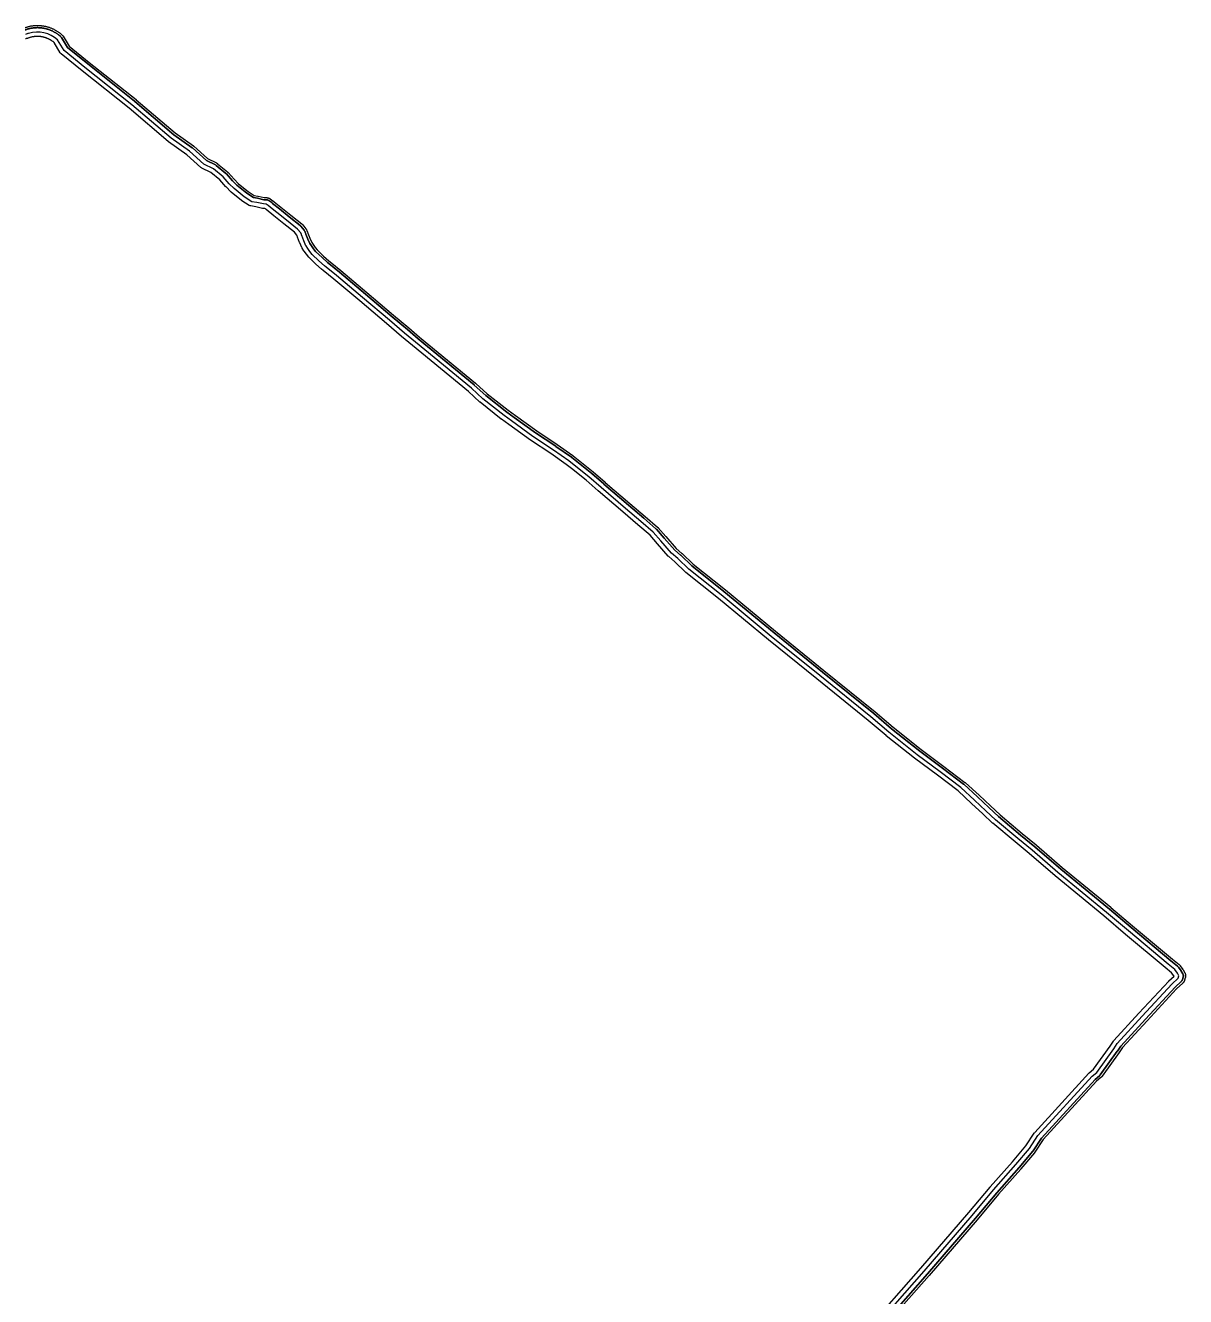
# Model space of a CAD drawing. Header units: inches. Extents: x 87993 to 113012, y 435073 to 454214.
# Drawn here: x 107211 to 108260, y 441692 to 442840 of the extents above; entities that cross this region are included whole.
import ezdxf

# ---------------------------------------------------------------- set-up
doc = ezdxf.new("R2010")
doc.units = ezdxf.units.IN
doc.header["$MEASUREMENT"] = 0
for name, color, linetype, true_color in [('As_waterkering_PLSA', 7, 'Continuous', 0x58e833), ('Beschermingszone_PLSA', 7, 'Continuous', 0xa8e862), ('Kernzone_PLSA', 7, 'Continuous', 0x4ce81c)]:
    doc.layers.add(name, color=color, linetype=linetype, true_color=true_color)

msp = doc.modelspace()

# ---------------------------------------------------------------- linework, layer by layer
at = {"layer": 'As_waterkering_PLSA'}
msp.add_lwpolyline([(107731.4, 442422.7), (107720.5, 442432.2), (107707.2, 442442.8), (107702.4, 442446.6), (107688.4, 442456.5), (107669.9, 442468.8), (107650.5, 442482.8), (107643.8, 442487.6), (107624.7, 442502.8), (107614.3, 442512.3), (107563.6, 442554), (107553.8, 442562.2), (107540.1, 442573.8), (107515.9, 442594.2), (107492.3, 442614.1), (107482.9, 442621.8), (107481.5, 442622.9), (107476.5, 442627.4), (107470.3, 442633.3), (107468.3, 442635.9), (107466.3, 442638.7), (107464.8, 442641), (107464.7, 442641.1), (107462.7, 442645.5), (107460.9, 442650.2), (107460.8, 442650.5), (107460.6, 442651.1), (107460, 442652.6), (107457.1, 442656.2), (107447.2, 442664.1), (107438.3, 442671.2), (107431.1, 442676.9), (107431.4, 442676.8), (107428.9, 442678.6), (107426.3, 442678.8), (107420.2, 442680.1), (107415.7, 442680.9), (107408.9, 442685.2), (107399.8, 442692.7), (107395.3, 442697.1), (107389.8, 442703.3), (107381.1, 442710.6), (107372.4, 442714.9), (107359.5, 442726.4), (107342.9, 442738.3), (107307.4, 442768.4), (107264.9, 442802.2), (107246.2, 442817.5), (107240.3, 442827.2, 0.260178), (107214.1, 442833, -0.04113), (107211.2, 442832.1)], format="xyb", dxfattribs=at)
for points in [[(108253.8, 441981.3), (108252.4, 441983.7), (108250.1, 441987), (108244, 441991.9), (108208.1, 442021.9), (108188.4, 442038.6), (108144.4, 442074.7), (108121, 442095), (108108.1, 442105.4), (108088.1, 442122.3), (108079.3, 442130.6), (108069.1, 442140.2), (108056.7, 442151.4), (108037.8, 442165.8), (108017.2, 442181.2), (107991.6, 442201.4), (107975.4, 442215.3), (107929.1, 442252.7), (107885.3, 442288.1), (107840, 442325.5), (107810.7, 442348.9), (107800.8, 442358.5), (107795.2, 442363.2), (107785.6, 442374.3), (107778.5, 442382.3), (107767.4, 442391.8), (107753.6, 442403.6), (107731.4, 442422.7)], [(107973.3, 441657.4), (108023.6, 441714.6), (108067, 441764.9), (108086.2, 441787.9), (108106.3, 441810.8), (108118.6, 441825.4), (108126.3, 441837.1), (108175.2, 441890.7), (108179.5, 441894.1), (108194.8, 441915.5), (108197.9, 441920.2), (108220.5, 441944.9), (108247.4, 441973.8), (108253.1, 441979.1), (108253.8, 441981.3)]]:
    msp.add_lwpolyline(points, dxfattribs=at)
at = {"layer": 'Beschermingszone_PLSA'}
for points in [[(107210.9, 442838.3), (107211.2, 442838.3), (107211.4, 442838.4), (107211.7, 442838.5), (107212, 442838.6), (107212, 442838.6), (107212.3, 442838.7), (107212.4, 442838.7), (107212.9, 442838.9), (107213.4, 442839), (107214, 442839.2), (107214.5, 442839.3), (107215.1, 442839.4), (107215.6, 442839.5), (107216.2, 442839.7), (107216.8, 442839.7), (107217.3, 442839.8), (107217.9, 442839.9), (107218.5, 442840), (107219, 442840), (107219.6, 442840.1), (107220.2, 442840.1), (107220.7, 442840.1), (107221.3, 442840.1), (107221.9, 442840.2), (107222.4, 442840.2), (107223, 442840.1), (107223.6, 442840.1), (107224.1, 442840.1), (107224.7, 442840), (107225.3, 442840), (107225.8, 442839.9), (107226.4, 442839.9), (107227, 442839.8), (107227.5, 442839.7), (107228.1, 442839.6), (107228.1, 442839.6), (107228.7, 442839.5), (107229.2, 442839.4), (107229.8, 442839.2), (107230.3, 442839.1), (107230.9, 442839), (107231.4, 442838.8), (107232, 442838.6), (107232.5, 442838.5), (107233, 442838.3), (107233.6, 442838.1), (107234.1, 442837.9), (107234.6, 442837.7), (107235.2, 442837.5), (107235.7, 442837.2), (107236.2, 442837), (107236.7, 442836.8), (107237.2, 442836.5), (107237.7, 442836.2), (107238.2, 442836), (107238.7, 442835.7), (107239.2, 442835.4), (107239.7, 442835.1), (107240.2, 442834.8), (107240.7, 442834.5), (107241.1, 442834.2), (107241.6, 442833.8), (107242.1, 442833.5), (107242.5, 442833.2), (107243, 442832.8), (107243.4, 442832.4), (107243.8, 442832.1), (107244.2, 442831.7), (107244.3, 442831.6), (107244.8, 442831.2), (107244.9, 442831.1), (107245, 442830.9), (107245.3, 442830.4), (107245.4, 442830.3), (107250.8, 442821.5), (107268.7, 442806.8), (107311.2, 442773.1), (107311.3, 442773), (107346.6, 442743), (107363, 442731.3), (107363, 442731.2), (107363.3, 442731), (107363.3, 442731), (107363.5, 442730.9), (107375.8, 442719.9), (107383.8, 442716), (107383.8, 442716), (107384, 442715.8), (107384.1, 442715.8), (107384.2, 442715.7), (107384.8, 442715.3), (107384.9, 442715.2), (107393.7, 442707.9), (107393.8, 442707.8), (107394.2, 442707.4), (107394.4, 442707.3), (107399.7, 442701.2), (107403.8, 442697.1), (107412.4, 442690.1), (107417.9, 442686.6), (107421.3, 442686), (107421.4, 442685.9), (107427.1, 442684.7), (107429.3, 442684.6), (107429.3, 442684.6), (107429.5, 442684.6), (107429.6, 442684.6), (107429.8, 442684.5), (107429.8, 442684.5), (107430, 442684.5), (107430.1, 442684.5), (107430.3, 442684.5), (107430.4, 442684.4), (107430.5, 442684.4), (107430.6, 442684.4), (107430.8, 442684.3), (107430.9, 442684.3), (107431, 442684.2), (107431.1, 442684.2), (107431.3, 442684.1), (107431.3, 442684.1), (107431.5, 442684), (107431.6, 442684), (107431.7, 442683.9), (107431.8, 442683.9), (107432, 442683.8), (107432, 442683.7), (107432.2, 442683.7), (107432.3, 442683.6), (107432.4, 442683.5), (107432.4, 442683.5), (107434.9, 442681.7), (107435.1, 442681.6), (107435.1, 442681.5), (107435.3, 442681.4), (107435.3, 442681.4), (107435.4, 442681.3), (107435.5, 442681.2), (107435.6, 442681.1), (107435.7, 442681.1), (107435.8, 442680.9), (107435.9, 442680.9), (107436, 442680.7), (107436, 442680.7), (107436.1, 442680.6), (107442, 442675.9), (107451, 442668.8), (107460.9, 442660.9), (107461, 442660.8), (107461, 442660.8), (107461.2, 442660.7), (107461.2, 442660.6), (107461.3, 442660.5), (107461.4, 442660.5), (107461.5, 442660.4), (107461.5, 442660.3), (107461.6, 442660.2), (107461.7, 442660.1), (107461.8, 442660), (107464.7, 442656.4), (107464.8, 442656.2), (107465.1, 442655.8), (107465.2, 442655.6), (107465.3, 442655.5), (107465.5, 442654.9), (107465.6, 442654.8), (107466.2, 442653.2), (107466.4, 442652.6), (107466.5, 442652.3), (107468.2, 442647.8), (107470, 442644), (107471.2, 442642.1), (107473.1, 442639.6), (107474.8, 442637.3), (107480.6, 442631.8), (107485.4, 442627.5), (107486.6, 442626.4), (107496.1, 442618.7), (107496.2, 442618.7), (107519.7, 442598.8), (107544, 442578.3), (107557.7, 442566.8), (107567.4, 442558.6), (107618.1, 442516.9), (107618.1, 442516.9), (107618.3, 442516.7), (107618.3, 442516.7), (107628.6, 442507.3), (107647.4, 442492.4), (107654, 442487.7), (107673.3, 442473.7), (107691.7, 442461.5), (107691.8, 442461.4), (107705.9, 442451.5), (107705.9, 442451.5), (107706.1, 442451.3), (107706.2, 442451.3), (107710.9, 442447.5), (107724.2, 442436.9), (107724.3, 442436.8), (107724.4, 442436.8), (107735.3, 442427.3), (107735.3, 442427.2), (107757.5, 442408.2), (107771.3, 442396.4), (107782.4, 442386.9), (107782.5, 442386.8), (107783, 442386.4), (107783.1, 442386.3), (107790.1, 442378.2), (107799.4, 442367.5), (107804.6, 442363.1), (107804.7, 442363.1), (107804.9, 442362.9), (107804.9, 442362.9), (107814.7, 442353.4), (107843.8, 442330.2), (107889.1, 442292.8), (107932.9, 442257.4), (107979.1, 442220), (107979.2, 442219.9), (107995.4, 442206.1), (108020.9, 442186), (108041.4, 442170.6), (108060.3, 442156.2), (108060.3, 442156.2), (108060.5, 442156.1), (108060.5, 442156), (108060.7, 442155.9), (108073.1, 442144.6), (108083.4, 442135), (108092.1, 442126.7), (108112, 442110.1), (108124.8, 442099.6), (108124.9, 442099.5), (108148.3, 442079.2), (108192.3, 442043.3), (108192.3, 442043.2), (108211.9, 442026.4), (108247.8, 441996.5), (108253.9, 441991.6), (108254, 441991.5), (108254.5, 441991), (108254.6, 441990.8), (108254.7, 441990.8), (108254.9, 441990.6), (108254.9, 441990.5), (108257.3, 441987.2), (108257.4, 441987.1), (108257.6, 441986.7), (108257.7, 441986.7), (108259, 441984.2), (108259, 441984.2), (108259.1, 441984), (108259.2, 441984), (108259.2, 441983.8), (108259.3, 441983.7), (108259.3, 441983.6), (108259.4, 441983.5), (108259.4, 441983.3), (108259.5, 441983.2), (108259.5, 441983.1), (108259.5, 441983), (108259.6, 441982.8), (108259.6, 441982.7), (108259.6, 441982.5), (108259.7, 441982.5), (108259.7, 441982.3), (108259.7, 441982.2), (108259.7, 441982), (108259.7, 441981.9), (108259.7, 441981.8), (108259.8, 441981.7), (108259.8, 441981.5), (108259.8, 441981.4), (108259.8, 441981.2), (108259.8, 441981.1), (108259.8, 441981), (108259.7, 441980.9), (108259.7, 441980.7), (108259.7, 441980.6), (108259.7, 441980.4), (108259.7, 441980.4), (108259.7, 441980.2), (108259.6, 441980.1), (108259.6, 441979.9), (108259.6, 441979.8), (108259.5, 441979.7), (108259.5, 441979.6), (108258.9, 441977.5), (108258.9, 441977.4), (108258.8, 441977.2), (108258.8, 441977.2), (108258.7, 441977), (108258.7, 441976.9), (108258.6, 441976.7), (108258.6, 441976.7), (108258.5, 441976.5), (108258.5, 441976.4), (108258.4, 441976.3), (108258.4, 441976.2), (108258.3, 441976), (108258.2, 441976), (108258.1, 441975.8), (108258.1, 441975.7), (108258, 441975.6), (108257.9, 441975.5), (108257.8, 441975.4), (108257.8, 441975.3), (108257.6, 441975.2), (108257.6, 441975.1), (108257.4, 441975), (108257.4, 441974.9), (108257.3, 441974.8), (108257.2, 441974.8), (108251.7, 441969.6), (108224.9, 441940.8), (108202.7, 441916.5), (108199.7, 441912.1), (108199.7, 441912), (108184.3, 441890.6), (108184.2, 441890.5), (108184.2, 441890.4), (108184.1, 441890.3), (108184, 441890.2), (108183.9, 441890.1), (108183.9, 441890), (108183.8, 441889.9), (108183.7, 441889.9), (108183.6, 441889.8), (108183.5, 441889.7), (108183.4, 441889.6), (108183.4, 441889.6), (108183.2, 441889.4), (108179.3, 441886.3), (108131.1, 441833.4), (108123.6, 441822.1), (108123.5, 441822), (108123.2, 441821.6), (108123.2, 441821.5), (108110.9, 441806.9), (108110.8, 441806.8), (108090.7, 441784), (108071.5, 441761), (108028.1, 441710.6), (107977.8, 441653.5)], [(107976.3, 441654.8), (108026.6, 441712), (108070, 441762.3), (108089.2, 441785.3), (108109.3, 441808.1), (108109.4, 441808.2), (108121.6, 441822.8), (108121.9, 441823.2), (108129.5, 441834.7), (108177.9, 441887.7), (108182, 441891), (108182.1, 441891.1), (108182.2, 441891.2), (108182.3, 441891.3), (108182.4, 441891.4), (108182.5, 441891.5), (108182.6, 441891.7), (108182.7, 441891.8), (108198, 441913.2), (108198.1, 441913.2), (108201.1, 441917.7), (108223.4, 441942.2), (108250.2, 441971), (108255.9, 441976.2), (108256, 441976.3), (108256.1, 441976.5), (108256.2, 441976.6), (108256.3, 441976.8), (108256.4, 441976.9), (108256.5, 441977), (108256.6, 441977.2), (108256.7, 441977.4), (108256.8, 441977.5), (108256.9, 441977.7), (108256.9, 441977.8), (108257, 441978), (108257.6, 441980.2), (108257.6, 441980.2), (108257.6, 441980.4), (108257.7, 441980.5), (108257.7, 441980.7), (108257.7, 441980.9), (108257.8, 441981.1), (108257.8, 441981.2), (108257.8, 441981.4), (108257.8, 441981.6), (108257.7, 441981.8), (108257.7, 441981.9), (108257.7, 441982.1), (108257.6, 441982.3), (108257.6, 441982.4), (108257.5, 441982.6), (108257.5, 441982.8), (108257.4, 441982.9), (108257.3, 441983.1), (108257.3, 441983.3), (108255.9, 441985.7), (108255.7, 441986), (108253.3, 441989.3), (108253.1, 441989.5), (108252.6, 441990.1), (108246.5, 441995), (108210.6, 442024.9), (108191, 442041.7), (108191, 442041.7), (108147, 442077.7), (108123.6, 442098), (108123.5, 442098), (108110.7, 442108.5), (108090.7, 442125.3), (108082, 442133.5), (108071.8, 442143.1), (108059.4, 442154.4), (108059.2, 442154.5), (108059.1, 442154.6), (108040.2, 442169), (108019.7, 442184.4), (107994.1, 442204.5), (107977.9, 442218.4), (107977.9, 442218.4), (107931.7, 442255.8), (107887.8, 442291.2), (107842.5, 442328.6), (107813.4, 442351.9), (107803.5, 442361.4), (107803.3, 442361.6), (107798, 442366.1), (107788.6, 442376.9), (107781.6, 442385), (107781.1, 442385.4), (107770, 442394.9), (107756.2, 442406.6), (107734, 442425.7), (107733.9, 442425.8), (107723.1, 442435.3), (107723, 442435.4), (107709.6, 442446), (107704.9, 442449.7), (107704.7, 442449.9), (107690.7, 442459.8), (107690.6, 442459.9), (107672.2, 442472), (107652.8, 442486), (107646.2, 442490.8), (107627.3, 442505.8), (107616.9, 442515.2), (107616.8, 442515.4), (107566.1, 442557), (107556.4, 442565.3), (107542.7, 442576.8), (107518.4, 442597.3), (107494.9, 442617.1), (107494.9, 442617.2), (107485.4, 442624.9), (107484.1, 442625.9), (107479.3, 442630.3), (107473.3, 442636), (107471.5, 442638.4), (107469.6, 442641), (107468.2, 442643.1), (107466.4, 442647), (107464.7, 442651.6), (107464.6, 442651.9), (107464.3, 442652.5), (107463.7, 442654.1), (107463.5, 442654.6), (107463.1, 442655.1), (107460.2, 442658.7), (107460.1, 442658.9), (107460, 442659), (107459.9, 442659.1), (107459.8, 442659.2), (107459.7, 442659.3), (107459.6, 442659.4), (107449.7, 442667.2), (107440.8, 442674.3), (107434.6, 442679.2), (107434.5, 442679.3), (107434.4, 442679.4), (107434.3, 442679.6), (107434.2, 442679.7), (107434.1, 442679.8), (107434, 442679.9), (107433.9, 442680), (107433.8, 442680.1), (107431.3, 442681.9), (107431.1, 442682), (107431, 442682), (107430.8, 442682.1), (107430.7, 442682.2), (107430.5, 442682.3), (107430.4, 442682.3), (107430.2, 442682.4), (107430, 442682.5), (107429.9, 442682.5), (107429.7, 442682.5), (107429.5, 442682.6), (107429.3, 442682.6), (107429.2, 442682.6), (107426.8, 442682.7), (107421, 442684), (107420.9, 442684), (107417.2, 442684.7), (107411.2, 442688.5), (107402.4, 442695.7), (107398.2, 442699.8), (107392.8, 442706), (107392.4, 442706.4), (107383.7, 442713.7), (107383.1, 442714.1), (107382.9, 442714.2), (107374.7, 442718.2), (107362.1, 442729.4), (107362.1, 442729.4), (107361.8, 442729.6), (107345.3, 442741.4), (107310, 442771.5), (107309.9, 442771.6), (107267.5, 442805.3), (107249.2, 442820.2), (107243.7, 442829.3), (107243.3, 442829.8), (107242.9, 442830.2), (107242.5, 442830.6), (107242.1, 442830.9), (107241.7, 442831.2), (107241.3, 442831.6), (107240.9, 442831.9), (107240.4, 442832.2), (107240, 442832.5), (107239.6, 442832.8), (107239.1, 442833.1), (107238.7, 442833.4), (107238.2, 442833.7), (107237.7, 442833.9), (107237.3, 442834.2), (107236.8, 442834.5), (107236.3, 442834.7), (107235.8, 442835), (107235.4, 442835.2), (107234.9, 442835.4), (107234.4, 442835.6), (107233.9, 442835.8), (107233.4, 442836), (107232.9, 442836.2), (107232.4, 442836.4), (107231.9, 442836.6), (107231.4, 442836.7), (107230.9, 442836.9), (107230.3, 442837), (107229.8, 442837.2), (107229.3, 442837.3), (107228.8, 442837.4), (107228.3, 442837.5), (107227.8, 442837.6), (107227.7, 442837.6), (107227.2, 442837.7), (107226.7, 442837.8), (107226.1, 442837.9), (107225.6, 442837.9), (107225.1, 442838), (107224.6, 442838.1), (107224, 442838.1), (107223.5, 442838.1), (107222.9, 442838.1), (107222.4, 442838.2), (107221.9, 442838.2), (107221.3, 442838.1), (107220.8, 442838.1), (107220.3, 442838.1), (107219.7, 442838.1), (107219.2, 442838), (107218.7, 442838), (107218.1, 442837.9), (107217.6, 442837.8), (107217.1, 442837.8), (107216.5, 442837.7), (107216, 442837.6), (107215.5, 442837.5), (107215, 442837.4), (107214.5, 442837.2), (107213.9, 442837.1), (107213.4, 442837), (107212.9, 442836.8), (107212.7, 442836.7), (107212.3, 442836.6), (107212.1, 442836.5), (107211.8, 442836.4), (107211.5, 442836.3), (107211.2, 442836.3), (107210.9, 442836.2)]]:
    msp.add_lwpolyline(points, dxfattribs=at)
at = {"layer": 'Kernzone_PLSA'}
for points in [[(107210.9, 442836.2), (107211.2, 442836.3), (107211.5, 442836.3), (107211.8, 442836.4), (107212.1, 442836.5), (107212.3, 442836.6), (107212.7, 442836.7), (107212.9, 442836.8), (107213.4, 442837), (107213.9, 442837.1), (107214.5, 442837.2), (107215, 442837.4), (107215.5, 442837.5), (107216, 442837.6), (107216.5, 442837.7), (107217.1, 442837.8), (107217.6, 442837.8), (107218.1, 442837.9), (107218.7, 442838), (107219.2, 442838), (107219.7, 442838.1), (107220.3, 442838.1), (107220.8, 442838.1), (107221.3, 442838.1), (107221.9, 442838.2), (107222.4, 442838.2), (107222.9, 442838.1), (107223.5, 442838.1), (107224, 442838.1), (107224.6, 442838.1), (107225.1, 442838), (107225.6, 442837.9), (107226.1, 442837.9), (107226.7, 442837.8), (107227.2, 442837.7), (107227.7, 442837.6), (107227.8, 442837.6), (107228.3, 442837.5), (107228.8, 442837.4), (107229.3, 442837.3), (107229.8, 442837.2), (107230.3, 442837), (107230.9, 442836.9), (107231.4, 442836.7), (107231.9, 442836.6), (107232.4, 442836.4), (107232.9, 442836.2), (107233.4, 442836), (107233.9, 442835.8), (107234.4, 442835.6), (107234.9, 442835.4), (107235.4, 442835.2), (107235.8, 442835), (107236.3, 442834.7), (107236.8, 442834.5), (107237.3, 442834.2), (107237.7, 442833.9), (107238.2, 442833.7), (107238.7, 442833.4), (107239.1, 442833.1), (107239.6, 442832.8), (107240, 442832.5), (107240.4, 442832.2), (107240.9, 442831.9), (107241.3, 442831.6), (107241.7, 442831.2), (107242.1, 442830.9), (107242.5, 442830.6), (107242.9, 442830.2), (107243.3, 442829.8), (107243.7, 442829.3), (107249.2, 442820.2), (107267.5, 442805.3), (107309.9, 442771.6), (107310, 442771.5), (107345.3, 442741.4), (107361.8, 442729.6), (107362.1, 442729.4), (107362.1, 442729.4), (107374.7, 442718.2), (107382.9, 442714.2), (107383.1, 442714.1), (107383.7, 442713.7), (107392.4, 442706.4), (107392.8, 442706), (107398.2, 442699.8), (107402.4, 442695.7), (107411.2, 442688.5), (107417.2, 442684.7), (107420.9, 442684), (107421, 442684), (107426.8, 442682.7), (107429.2, 442682.6, -0.141541), (107431.3, 442681.9), (107433.8, 442680.1, -0.086965), (107434.6, 442679.2), (107440.8, 442674.3), (107449.7, 442667.2), (107459.6, 442659.4, -0.057219), (107460.2, 442658.7), (107463.1, 442655.1), (107463.5, 442654.6), (107463.7, 442654.1), (107464.3, 442652.5), (107464.6, 442651.9), (107464.7, 442651.6), (107466.4, 442647), (107468.2, 442643.1), (107469.6, 442641), (107471.5, 442638.4), (107473.3, 442636), (107479.3, 442630.3), (107484.1, 442625.9), (107485.4, 442624.9), (107494.9, 442617.2), (107494.9, 442617.1), (107518.4, 442597.3), (107542.7, 442576.8), (107556.4, 442565.3), (107566.1, 442557), (107616.8, 442515.4), (107616.9, 442515.2), (107627.3, 442505.8), (107646.2, 442490.8), (107652.8, 442486), (107672.2, 442472), (107690.6, 442459.9), (107690.7, 442459.8), (107704.7, 442449.9), (107704.9, 442449.7), (107709.6, 442446), (107723, 442435.4), (107723.1, 442435.3), (107733.9, 442425.8), (107734, 442425.7), (107756.2, 442406.6), (107770, 442394.9), (107781.1, 442385.4), (107781.6, 442385), (107788.6, 442376.9), (107798, 442366.1), (107803.3, 442361.6), (107803.5, 442361.4), (107813.4, 442351.9), (107842.5, 442328.6), (107887.8, 442291.2), (107931.7, 442255.8), (107977.9, 442218.4), (107977.9, 442218.4), (107994.1, 442204.5), (108019.7, 442184.4), (108040.2, 442169), (108059.1, 442154.6), (108059.2, 442154.5), (108059.4, 442154.4), (108071.8, 442143.1), (108082, 442133.5), (108090.7, 442125.3), (108110.7, 442108.5), (108123.5, 442098), (108123.6, 442098), (108147, 442077.7), (108191, 442041.7), (108191, 442041.7), (108210.6, 442024.9), (108246.5, 441995), (108252.6, 441990.1), (108253.1, 441989.5), (108253.3, 441989.3), (108255.7, 441986), (108255.9, 441985.7), (108257.3, 441983.3, -0.200588), (108257.6, 441980.2), (108257.6, 441980.2), (108257, 441978, -0.134338), (108255.9, 441976.2), (108250.2, 441971), (108223.4, 441942.2), (108201.1, 441917.7), (108198.1, 441913.2), (108198, 441913.2), (108182.7, 441891.8, -0.06855), (108182, 441891), (108177.9, 441887.7), (108129.5, 441834.7), (108121.9, 441823.2), (108121.6, 441822.8), (108109.4, 441808.2), (108109.3, 441808.1), (108089.2, 441785.3), (108070, 441762.3), (108026.6, 441712), (107976.3, 441654.8)], [(107970.3, 441660.1), (108020.6, 441717.2), (108063.9, 441767.5), (108083.1, 441790.5), (108083.2, 441790.6), (108103.3, 441813.4), (108115.3, 441827.8), (108123, 441839.3), (108123.3, 441839.7), (108123.4, 441839.8), (108172.2, 441893.4), (108172.6, 441893.7), (108172.7, 441893.8), (108176.5, 441896.9), (108191.5, 441917.8), (108194.6, 441922.4), (108194.9, 441922.8), (108195, 441922.9), (108217.5, 441947.6), (108244.5, 441976.5), (108244.7, 441976.7), (108249.3, 441981.1), (108249.1, 441981.5), (108247.1, 441984.2), (108241.4, 441988.8), (108205.5, 442018.8), (108185.9, 442035.5), (108141.9, 442071.6), (108141.8, 442071.6), (108118.4, 442091.9), (108105.6, 442102.4), (108085.5, 442119.2), (108085.3, 442119.4), (108076.6, 442127.7), (108066.4, 442137.2), (108054.1, 442148.4), (108035.4, 442162.6), (108014.8, 442178), (108014.7, 442178.1), (107989.1, 442198.3), (107989, 442198.4), (107972.8, 442212.2), (107926.6, 442249.6), (107882.7, 442285), (107837.5, 442322.4), (107808.2, 442345.8), (107808.1, 442345.9), (107807.9, 442346.1), (107798.1, 442355.6), (107792.6, 442360.2), (107792.2, 442360.6), (107782.6, 442371.6), (107775.7, 442379.5), (107764.8, 442388.8), (107751, 442400.6), (107728.8, 442419.7), (107728.8, 442419.7), (107728.7, 442419.7), (107717.9, 442429.2), (107704.7, 442439.7), (107700, 442443.4), (107686.1, 442453.2), (107667.7, 442465.4), (107667.6, 442465.5), (107648.1, 442479.6), (107641.4, 442484.4), (107641.3, 442484.5), (107622.2, 442499.6), (107622.2, 442499.7), (107622, 442499.8), (107611.6, 442509.3), (107561, 442550.9), (107551.2, 442559.2), (107537.6, 442570.7), (107513.3, 442591.2), (107489.8, 442611), (107480.3, 442618.7), (107478.9, 442619.8), (107478.8, 442619.9), (107473.8, 442624.4), (107473.8, 442624.5), (107467.6, 442630.4), (107467.3, 442630.7), (107467.2, 442630.9), (107465.1, 442633.5), (107463.1, 442636.3), (107462.9, 442636.5), (107461.4, 442638.9), (107461.3, 442639), (107461.2, 442639.1), (107461.1, 442639.5), (107459.1, 442643.8), (107458.9, 442644.1), (107457.2, 442648.8), (107457.1, 442649), (107456.9, 442649.6), (107456.5, 442650.6), (107454.3, 442653.4), (107444.7, 442661), (107435.8, 442668.1), (107428.7, 442673.7), (107428.6, 442673.8), (107428.1, 442674.3), (107427.6, 442674.7), (107426, 442674.8), (107425.6, 442674.8), (107425.4, 442674.8), (107419.4, 442676.2), (107414.9, 442677, -0.094859), (107413.5, 442677.5), (107406.8, 442681.8), (107406.4, 442682.1), (107397.2, 442689.6), (107396.9, 442689.8), (107392.5, 442694.2), (107392.3, 442694.4), (107387, 442700.5), (107378.9, 442707.2), (107370.7, 442711.3, -0.066371), (107369.8, 442711.9), (107357, 442723.3), (107340.5, 442735), (107340.3, 442735.2), (107304.9, 442765.3), (107262.4, 442799), (107243.6, 442814.4), (107243.1, 442814.9), (107242.7, 442815.4), (107237.2, 442824.6), (107237, 442824.7), (107236.7, 442825), (107236.4, 442825.2), (107236.1, 442825.5), (107235.8, 442825.7), (107235.4, 442825.9), (107235.1, 442826.2), (107234.8, 442826.4), (107234.4, 442826.6), (107234.1, 442826.8), (107233.7, 442827), (107233.4, 442827.2), (107233, 442827.4), (107232.7, 442827.6), (107232.3, 442827.8), (107232, 442827.9), (107231.6, 442828.1), (107231.2, 442828.3), (107230.9, 442828.4), (107230.5, 442828.6), (107230.1, 442828.7), (107229.8, 442828.8), (107229.4, 442829), (107229, 442829.1), (107228.6, 442829.2), (107228.2, 442829.3), (107227.8, 442829.4), (107227.5, 442829.5), (107227.1, 442829.6), (107226.7, 442829.7), (107226.3, 442829.8), (107225.9, 442829.8), (107225.5, 442829.9), (107225.1, 442830), (107224.7, 442830), (107224.3, 442830), (107223.9, 442830.1), (107223.5, 442830.1), (107223.1, 442830.1), (107222.7, 442830.1), (107222.3, 442830.2), (107221.9, 442830.2), (107221.5, 442830.2), (107221.1, 442830.1), (107220.7, 442830.1), (107220.3, 442830.1), (107219.9, 442830.1), (107219.5, 442830), (107219.1, 442830), (107218.7, 442829.9), (107218.3, 442829.9), (107217.9, 442829.8), (107217.5, 442829.7), (107217.2, 442829.7), (107216.8, 442829.6), (107216.4, 442829.5), (107216, 442829.4), (107215.6, 442829.3), (107215.3, 442829.2), (107215.1, 442829.1), (107214.6, 442828.9), (107214.2, 442828.8), (107213.8, 442828.7), (107213.3, 442828.5), (107212.9, 442828.4), (107212.4, 442828.3), (107212, 442828.2), (107212, 442828.2), (107211.9, 442828.2), (107211.9, 442828.2), (107211.6, 442828.1), (107211.5, 442828.1), (107211.1, 442828)]]:
    msp.add_lwpolyline(points, format="xyb", dxfattribs=at)

doc.saveas('drawing.dxf')
